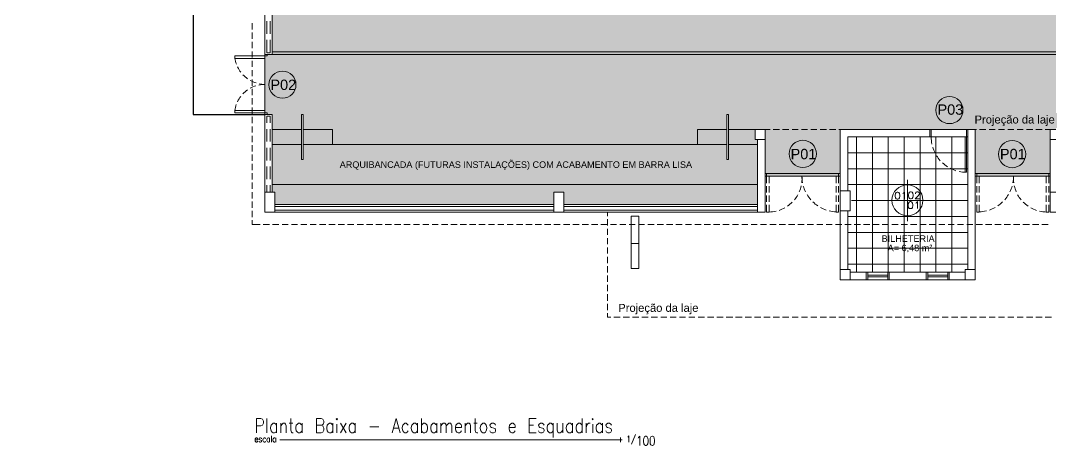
# Model space of a CAD drawing. Extents: x 3377 to 3790, y 1673 to 1846.
# Drawn here: x 3554.87 to 3573.97, y 1732.62 to 1740.5 of the extents above; entities that cross this region are included whole.
import ezdxf

# ---------------------------------------------------------------- set-up
doc = ezdxf.new("R2010")
doc.units = 0
doc.header["$LTSCALE"] = 2
for name, color, linetype in [('F-VT-GREIDE', 6, 'Continuous'), ('PDF6_A_Prancha', 7, 'Continuous'), ('PDF9_0', 7, 'Continuous'), ('PDF9_03-ESQUADRIA', 7, 'Continuous'), ('PDF9_13-CORTE', 7, 'Continuous'), ('PDF9_A-PARED-VISTA', 7, 'Continuous'), ('PDF9_A-PROJEÇÃO', 7, 'Continuous'), ('PDF9_A_Prancha', 7, 'Continuous'), ('PDF9_AR-PORTAS', 7, 'Continuous'), ('PDF9_COBOGO', 7, 'Continuous'), ('PDF9_I- QUADRA', 7, 'Continuous'), ('PDF9_I-DETALHES', 7, 'Continuous'), ('PDF9_Text', 7, 'Continuous'), ('PROIEZIONI_finissime', 251, 'Continuous')]:
    doc.layers.add(name, color=color, linetype=linetype)
for name, color, linetype, true_color in [('PDF6_04-DETALHE', 7, 'Continuous', 0xd933c0), ('PDF9_PB_02', 7, 'Continuous', 0xa7a7a7), ('PDF9_Piso', 7, 'Continuous', 0xc6e3ff)]:
    doc.layers.add(name, color=color, linetype=linetype, true_color=true_color)
doc.styles.add('PDF Arial', font='arial.ttf')
doc.styles.add('PDF Swis721 Lt BT', font='swissl.ttf')

# ---------------------------------------------------------------- blocks, each defined once
blk = doc.blocks.new('A$Cf38367bd')
at = {"layer": 'PROIEZIONI_finissime'}
blk.add_lwpolyline([(0, 3.25), (0, 2.05), (3.45, 2.05), (3.45, 0), (4.88, 0)], dxfattribs=at)

msp = doc.modelspace()

# ---------------------------------------------------------------- linework, layer by layer
at = {"layer": 'PDF6_04-DETALHE', "color": 1, "lineweight": 0}
for points in [[(3560.084, 1737.919), (3560.111, 1737.919), (3560.111, 1738.756), (3560.084, 1738.756)], [(3568.001, 1737.919), (3567.971, 1737.919), (3567.971, 1738.756), (3568.001, 1738.756)]]:
    msp.add_lwpolyline(points, close=True, dxfattribs=at)
for points in [[(3560.084, 1738.199), (3559.542, 1738.199), (3559.542, 1738.476), (3560.084, 1738.476)], [(3560.111, 1738.476), (3560.656, 1738.476), (3560.656, 1738.199), (3560.111, 1738.199)], [(3567.971, 1738.476), (3567.429, 1738.476), (3567.429, 1738.199), (3567.971, 1738.199)], [(3568.543, 1738.476), (3568.001, 1738.476)], [(3567.429, 1738.199), (3560.656, 1738.199)], [(3568.001, 1738.199), (3568.543, 1738.199), (3568.543, 1738.267)], [(3568.543, 1737.457), (3559.542, 1737.457)]]:
    msp.add_lwpolyline(points, dxfattribs=at)
at = {"layer": 'PDF6_A_Prancha', "color": 1, "lineweight": 0}
msp.add_lwpolyline([(3566.328, 1732.755), (3566.336, 1732.764), (3566.357, 1732.789), (3566.357, 1732.62)], dxfattribs=at)
for points in [[(3566.463, 1732.789), (3566.446, 1732.78), (3566.434, 1732.755), (3566.429, 1732.717), (3566.429, 1732.692), (3566.434, 1732.649), (3566.446, 1732.628), (3566.463, 1732.62), (3566.476, 1732.62), (3566.493, 1732.628), (3566.506, 1732.649), (3566.514, 1732.692), (3566.514, 1732.717), (3566.506, 1732.755), (3566.493, 1732.78), (3566.476, 1732.789)], [(3566.586, 1732.789), (3566.565, 1732.78), (3566.552, 1732.755), (3566.548, 1732.717), (3566.548, 1732.692), (3566.552, 1732.649), (3566.565, 1732.628), (3566.586, 1732.62), (3566.594, 1732.62), (3566.616, 1732.628), (3566.624, 1732.649), (3566.633, 1732.692), (3566.633, 1732.717), (3566.624, 1732.755), (3566.616, 1732.78), (3566.594, 1732.789)]]:
    msp.add_lwpolyline(points, close=True, dxfattribs=at)
at = {"layer": 'PDF9_0', "color": 7, "true_color": 0xffffd1, "transparency": 33554559}
for points in [[(3584.55, 1742.931), (3559.542, 1742.931), (3584.55, 1739.87)], [(3559.542, 1742.931), (3584.55, 1739.87), (3559.542, 1739.87)], [(3584.691, 1739.84), (3559.401, 1739.84), (3584.691, 1738.783)], [(3559.401, 1739.84), (3584.691, 1738.783), (3559.401, 1738.783)], [(3584.644, 1739.87), (3559.448, 1739.87), (3584.644, 1739.84)], [(3559.448, 1739.87), (3584.644, 1739.84), (3559.448, 1739.84)], [(3584.644, 1738.783), (3559.448, 1738.783), (3584.644, 1738.756)], [(3559.448, 1738.783), (3584.644, 1738.756), (3559.448, 1738.756)], [(3560.084, 1738.756), (3559.542, 1738.756), (3560.084, 1738.476)], [(3559.542, 1738.756), (3560.084, 1738.476), (3559.542, 1738.476)], [(3567.971, 1738.756), (3560.111, 1738.756), (3567.971, 1738.476)], [(3560.111, 1738.756), (3567.971, 1738.476), (3560.111, 1738.476)], [(3574.654, 1738.756), (3568.001, 1738.756), (3574.654, 1738.476)], [(3568.001, 1738.756), (3574.654, 1738.476), (3568.001, 1738.476)], [(3567.429, 1738.476), (3560.656, 1738.476), (3567.429, 1738.199)], [(3560.656, 1738.476), (3567.429, 1738.199), (3560.656, 1738.199)], [(3570.075, 1738.476), (3568.682, 1738.476), (3570.075, 1737.66)], [(3568.682, 1738.476), (3570.075, 1737.66), (3568.682, 1737.66)], [(3573.973, 1738.476), (3572.579, 1738.476), (3573.973, 1737.66)], [(3572.579, 1738.476), (3573.973, 1737.66), (3572.579, 1737.66)], [(3570.046, 1737.66), (3568.711, 1737.66), (3570.046, 1737.613)], [(3568.711, 1737.66), (3570.046, 1737.613), (3568.711, 1737.613)], [(3573.943, 1737.66), (3572.609, 1737.66), (3573.943, 1737.613)], [(3572.609, 1737.66), (3573.943, 1737.613), (3572.609, 1737.613)]]:
    msp.add_solid(points, dxfattribs=at)
at = {"layer": 'PDF9_03-ESQUADRIA', "lineweight": 0}
for points in [[(3571.763, 1738.338), (3571.763, 1738.476), (3571.74, 1738.476), (3571.74, 1738.338)], [(3572.417, 1738.338), (3572.417, 1738.476), (3572.441, 1738.476), (3572.441, 1738.338)], [(3572.417, 1738.338), (3572.391, 1738.338), (3572.391, 1737.684), (3572.417, 1737.684)], [(3568.682, 1737.66), (3568.711, 1737.66), (3568.711, 1737.613), (3568.682, 1737.613)], [(3570.046, 1737.66), (3570.075, 1737.66), (3570.075, 1737.613), (3570.046, 1737.613)], [(3572.609, 1737.66), (3572.579, 1737.66), (3572.579, 1737.613), (3572.609, 1737.613)], [(3573.973, 1737.66), (3573.943, 1737.66), (3573.943, 1737.613), (3573.973, 1737.613)]]:
    msp.add_lwpolyline(points, close=True, dxfattribs=at)
for points in [[(3571.74, 1738.476), (3571.74, 1738.338)], [(3572.441, 1738.338), (3572.441, 1738.476)], [(3570.046, 1737.613), (3570.046, 1737.66), (3568.682, 1737.66)], [(3568.711, 1737.613), (3568.711, 1737.66)], [(3568.711, 1737.483), (3568.711, 1737.613), (3568.755, 1737.613), (3568.755, 1737.483)], [(3570.022, 1737.613), (3568.755, 1737.613)], [(3570.046, 1737.483), (3570.046, 1737.613), (3570.001, 1737.613), (3570.001, 1737.483)], [(3572.609, 1737.613), (3572.609, 1737.66), (3573.973, 1737.66)], [(3572.609, 1737.483), (3572.609, 1737.613), (3572.653, 1737.613), (3572.653, 1737.483)], [(3572.629, 1737.613), (3573.896, 1737.613)], [(3573.943, 1737.483), (3573.943, 1737.613), (3573.896, 1737.613), (3573.896, 1737.483)], [(3573.943, 1737.613), (3573.943, 1737.66)], [(3568.711, 1737.309), (3568.711, 1737.424)], [(3568.755, 1737.424), (3568.755, 1737.309)], [(3570.001, 1737.424), (3570.001, 1737.309)], [(3570.046, 1737.309), (3570.046, 1737.424)], [(3572.609, 1737.309), (3572.609, 1737.424)], [(3572.653, 1737.424), (3572.653, 1737.309)], [(3573.896, 1737.424), (3573.896, 1737.309)], [(3573.943, 1737.309), (3573.943, 1737.424)], [(3568.711, 1737.136), (3568.711, 1737.251)], [(3568.755, 1737.251), (3568.755, 1737.136)], [(3570.001, 1737.251), (3570.001, 1737.136)], [(3570.046, 1737.136), (3570.046, 1737.251)], [(3572.609, 1737.136), (3572.609, 1737.251)], [(3572.653, 1737.251), (3572.653, 1737.136)], [(3573.896, 1737.251), (3573.896, 1737.136)], [(3573.943, 1737.136), (3573.943, 1737.251)], [(3568.755, 1737.077), (3568.755, 1736.944), (3568.711, 1736.944), (3568.711, 1737.077)], [(3570.001, 1737.077), (3570.001, 1736.944), (3570.046, 1736.944), (3570.046, 1737.077)], [(3572.653, 1737.077), (3572.653, 1736.944), (3572.609, 1736.944), (3572.609, 1737.077)], [(3573.896, 1737.077), (3573.896, 1736.944), (3573.943, 1736.944), (3573.943, 1737.077)], [(3570.555, 1735.833), (3570.585, 1735.833), (3570.585, 1735.692), (3570.555, 1735.692)], [(3570.983, 1735.833), (3570.956, 1735.833), (3570.956, 1735.692), (3570.983, 1735.692)], [(3571.669, 1735.833), (3571.698, 1735.833), (3571.698, 1735.692), (3571.669, 1735.692)], [(3572.096, 1735.833), (3572.07, 1735.833), (3572.07, 1735.692), (3572.096, 1735.692)], [(3570.585, 1735.777), (3570.956, 1735.777)], [(3570.956, 1735.748), (3570.585, 1735.748)], [(3571.698, 1735.777), (3572.07, 1735.777)], [(3572.07, 1735.748), (3571.698, 1735.748)]]:
    msp.add_lwpolyline(points, dxfattribs=at)
for centre, radius, start, end in [((3572.419, 1738.339), 0.656, 180, 191.673), ((3572.419, 1738.339), 0.656, 196.7542, 206.9165), ((3572.419, 1738.339), 0.656, 211.9977, 222.1545), ((3572.419, 1738.339), 0.656, 227.2357, 237.3981), ((3572.419, 1738.339), 0.656, 242.4793, 252.6416), ((3572.419, 1738.339), 0.656, 257.7173, 269.3957), ((3568.748, 1737.567), 0.62, 352.6007, 4.5154), ((3570.032, 1737.614), 0.667, 179.8297, 191.1621), ((3572.625, 1737.614), 0.667, 348.8379, 0.1703), ((3573.91, 1737.567), 0.62, 175.4846, 187.3993), ((3568.748, 1737.567), 0.62, 336.4948, 347.2339), ((3570.032, 1737.614), 0.667, 196.1444, 206.12), ((3572.625, 1737.614), 0.667, 333.88, 343.8556), ((3573.91, 1737.567), 0.62, 192.7661, 203.5052), ((3568.748, 1737.567), 0.62, 304.2828, 315.022), ((3568.748, 1737.567), 0.62, 320.3888, 331.1279), ((3570.032, 1737.614), 0.667, 211.1078, 221.0779), ((3570.032, 1737.614), 0.667, 226.0657, 236.0413), ((3572.625, 1737.614), 0.667, 303.9587, 313.9343), ((3572.625, 1737.614), 0.667, 318.9221, 328.8922), ((3573.91, 1737.567), 0.62, 208.8721, 219.6112), ((3573.91, 1737.567), 0.62, 224.978, 235.7172), ((3568.748, 1737.567), 0.62, 270.8954, 282.8101), ((3568.748, 1737.567), 0.62, 288.1769, 298.916), ((3570.032, 1737.614), 0.667, 241.0235, 250.9992), ((3570.032, 1737.614), 0.667, 255.987, 267.3193), ((3572.625, 1737.614), 0.667, 272.6807, 284.013), ((3572.625, 1737.614), 0.667, 289.0008, 298.9765), ((3573.91, 1737.567), 0.62, 241.084, 251.8231), ((3573.91, 1737.567), 0.62, 257.1899, 269.1046)]:
    msp.add_arc(centre, radius, start, end, dxfattribs=at)
at = {"layer": 'PDF9_13-CORTE', "lineweight": 0}
for points in [[(3559.542, 1749.336), (3559.542, 1752.397), (3559.401, 1752.397), (3559.401, 1745.438), (3559.401, 1739.87), (3559.542, 1739.87), (3559.542, 1742.931)], [(3568.543, 1736.944), (3559.542, 1736.944), (3559.401, 1736.944), (3559.401, 1738.756), (3559.542, 1738.756), (3559.542, 1737.315)], [(3568.543, 1738.476), (3568.682, 1738.476), (3568.682, 1736.944), (3568.543, 1736.944), (3568.543, 1738.291)], [(3570.261, 1735.833), (3570.555, 1735.833), (3570.555, 1735.692), (3570.075, 1735.692), (3570.075, 1738.476), (3571.74, 1738.476), (3571.74, 1738.338), (3570.214, 1738.338), (3570.214, 1737.339)], [(3572.394, 1735.833), (3572.096, 1735.833), (3572.096, 1735.692), (3572.579, 1735.692), (3572.579, 1738.476), (3572.441, 1738.476), (3572.441, 1735.878)], [(3573.973, 1738.476), (3573.973, 1736.944)], [(3564.763, 1737.086), (3559.587, 1737.086)], [(3564.763, 1737.047), (3559.587, 1737.047)], [(3564.763, 1736.982), (3559.587, 1736.982)], [(3568.543, 1737.086), (3564.949, 1737.086)], [(3568.543, 1737.047), (3564.949, 1737.047)], [(3568.543, 1736.982), (3564.949, 1736.982)], [(3570.214, 1735.878), (3570.214, 1736.968)]]:
    msp.add_lwpolyline(points, dxfattribs=at)
for points in [[(3568.496, 1738.476), (3568.682, 1738.476), (3568.682, 1738.291), (3568.496, 1738.291)], [(3573.973, 1738.476), (3574.159, 1738.476), (3574.159, 1738.291), (3573.973, 1738.291)], [(3559.401, 1737.315), (3559.587, 1737.315), (3559.587, 1736.944), (3559.401, 1736.944)], [(3564.763, 1737.315), (3564.949, 1737.315), (3564.949, 1736.944), (3564.763, 1736.944)], [(3570.075, 1737.339), (3570.261, 1737.339), (3570.261, 1736.968), (3570.075, 1736.968)], [(3573.973, 1737.315), (3574.159, 1737.315), (3574.159, 1736.944), (3573.973, 1736.944)], [(3566.198, 1736.361), (3566.339, 1736.361), (3566.339, 1735.898), (3566.198, 1735.898)], [(3570.075, 1735.878), (3570.261, 1735.878), (3570.261, 1735.692), (3570.075, 1735.692)], [(3570.983, 1735.692), (3570.983, 1735.833), (3571.669, 1735.833), (3571.669, 1735.692)], [(3572.579, 1735.878), (3572.394, 1735.878), (3572.394, 1735.692), (3572.579, 1735.692)]]:
    msp.add_lwpolyline(points, close=True, dxfattribs=at)
at = {"layer": 'PDF9_A-PARED-VISTA', "lineweight": 0}
for points in [[(3570.585, 1735.833), (3570.956, 1735.833)], [(3571.698, 1735.833), (3572.07, 1735.833)], [(3570.585, 1735.692), (3570.956, 1735.692)], [(3571.698, 1735.692), (3572.07, 1735.692)]]:
    msp.add_lwpolyline(points, dxfattribs=at)
at = {"layer": 'PDF9_A-PROJEÇÃO', "lineweight": 0}
for points in [[(3559.171, 1740.332), (3559.171, 1740.45)], [(3559.171, 1740.158), (3559.171, 1740.273)], [(3559.171, 1739.985), (3559.171, 1740.1)], [(3559.171, 1739.811), (3559.171, 1739.926)], [(3559.171, 1739.637), (3559.171, 1739.752)], [(3559.171, 1739.463), (3559.171, 1739.578)], [(3559.171, 1739.289), (3559.171, 1739.404)], [(3559.171, 1739.116), (3559.171, 1739.23)], [(3559.171, 1738.942), (3559.171, 1739.057)], [(3559.171, 1738.768), (3559.171, 1738.883)], [(3559.171, 1738.594), (3559.171, 1738.709)], [(3559.171, 1738.42), (3559.171, 1738.535)], [(3568.602, 1738.476), (3568.543, 1738.476)], [(3568.776, 1738.476), (3568.658, 1738.476)], [(3568.95, 1738.476), (3568.832, 1738.476)], [(3569.123, 1738.476), (3569.006, 1738.476)], [(3569.297, 1738.476), (3569.182, 1738.476)], [(3569.471, 1738.476), (3569.356, 1738.476)], [(3569.645, 1738.476), (3569.53, 1738.476)], [(3569.819, 1738.476), (3569.704, 1738.476)], [(3569.993, 1738.476), (3569.878, 1738.476)], [(3570.166, 1738.476), (3570.052, 1738.476)], [(3570.34, 1738.476), (3570.225, 1738.476)], [(3570.514, 1738.476), (3570.399, 1738.476)], [(3570.688, 1738.476), (3570.573, 1738.476)], [(3570.862, 1738.476), (3570.747, 1738.476)], [(3571.039, 1738.476), (3570.921, 1738.476)], [(3571.212, 1738.476), (3571.094, 1738.476)], [(3571.386, 1738.476), (3571.268, 1738.476)], [(3571.56, 1738.476), (3571.442, 1738.476)], [(3571.734, 1738.476), (3571.616, 1738.476)], [(3571.908, 1738.476), (3571.79, 1738.476)], [(3572.081, 1738.476), (3571.964, 1738.476)], [(3572.255, 1738.476), (3572.14, 1738.476)], [(3572.429, 1738.476), (3572.314, 1738.476)], [(3572.603, 1738.476), (3572.488, 1738.476)], [(3572.777, 1738.476), (3572.662, 1738.476)], [(3572.951, 1738.476), (3572.836, 1738.476)], [(3573.124, 1738.476), (3573.01, 1738.476)], [(3573.298, 1738.476), (3573.183, 1738.476)], [(3573.472, 1738.476), (3573.357, 1738.476)], [(3573.646, 1738.476), (3573.531, 1738.476)], [(3573.82, 1738.476), (3573.705, 1738.476)], [(3573.997, 1738.476), (3573.879, 1738.476)], [(3559.171, 1738.243), (3559.171, 1738.361)], [(3559.171, 1738.07), (3559.171, 1738.187)], [(3568.543, 1738.267), (3568.543, 1738.158)], [(3568.543, 1738.099), (3568.543, 1737.984)], [(3559.171, 1737.896), (3559.171, 1738.014)], [(3568.543, 1737.925), (3568.543, 1737.81)], [(3559.171, 1737.722), (3559.171, 1737.84)], [(3568.543, 1737.751), (3568.543, 1737.637)], [(3559.171, 1737.548), (3559.171, 1737.666)], [(3568.543, 1737.578), (3568.543, 1737.463)], [(3559.171, 1737.374), (3559.171, 1737.492)], [(3559.171, 1737.2), (3559.171, 1737.315)], [(3568.543, 1737.404), (3568.543, 1737.289)], [(3559.171, 1737.027), (3559.171, 1737.142)], [(3568.543, 1737.23), (3568.543, 1737.115)], [(3559.171, 1736.853), (3559.171, 1736.968)], [(3565.903, 1736.944), (3565.759, 1736.944), (3565.759, 1736.87)], [(3566.077, 1736.944), (3565.962, 1736.944)], [(3566.251, 1736.944), (3566.136, 1736.944)], [(3566.425, 1736.944), (3566.31, 1736.944)], [(3566.601, 1736.944), (3566.484, 1736.944)], [(3566.775, 1736.944), (3566.657, 1736.944)], [(3566.949, 1736.944), (3566.831, 1736.944)], [(3567.123, 1736.944), (3567.005, 1736.944)], [(3567.297, 1736.944), (3567.179, 1736.944)], [(3567.471, 1736.944), (3567.353, 1736.944)], [(3567.644, 1736.944), (3567.527, 1736.944)], [(3567.818, 1736.944), (3567.703, 1736.944)], [(3567.992, 1736.944), (3567.877, 1736.944)], [(3568.166, 1736.944), (3568.051, 1736.944)], [(3568.34, 1736.944), (3568.225, 1736.944)], [(3568.543, 1737.056), (3568.543, 1736.944), (3568.399, 1736.944)], [(3559.315, 1736.714), (3559.171, 1736.714), (3559.171, 1736.794)], [(3565.759, 1736.812), (3565.759, 1736.697)], [(3559.489, 1736.714), (3559.374, 1736.714)], [(3559.663, 1736.714), (3559.548, 1736.714)], [(3559.837, 1736.714), (3559.722, 1736.714)], [(3560.011, 1736.714), (3559.896, 1736.714)], [(3560.185, 1736.714), (3560.07, 1736.714)], [(3560.358, 1736.714), (3560.244, 1736.714)], [(3560.532, 1736.714), (3560.417, 1736.714)], [(3560.706, 1736.714), (3560.591, 1736.714)], [(3560.88, 1736.714), (3560.765, 1736.714)], [(3561.054, 1736.714), (3560.939, 1736.714)], [(3561.231, 1736.714), (3561.113, 1736.714)], [(3561.404, 1736.714), (3561.287, 1736.714)], [(3561.578, 1736.714), (3561.46, 1736.714)], [(3561.752, 1736.714), (3561.634, 1736.714)], [(3561.926, 1736.714), (3561.808, 1736.714)], [(3562.1, 1736.714), (3561.982, 1736.714)], [(3562.273, 1736.714), (3562.159, 1736.714)], [(3562.447, 1736.714), (3562.332, 1736.714)], [(3562.621, 1736.714), (3562.506, 1736.714)], [(3562.795, 1736.714), (3562.68, 1736.714)], [(3562.969, 1736.714), (3562.854, 1736.714)], [(3563.143, 1736.714), (3563.028, 1736.714)], [(3563.316, 1736.714), (3563.202, 1736.714)], [(3563.49, 1736.714), (3563.375, 1736.714)], [(3563.664, 1736.714), (3563.549, 1736.714)], [(3563.838, 1736.714), (3563.723, 1736.714)], [(3564.012, 1736.714), (3563.897, 1736.714)], [(3564.189, 1736.714), (3564.071, 1736.714)], [(3564.362, 1736.714), (3564.245, 1736.714)], [(3564.536, 1736.714), (3564.418, 1736.714)], [(3564.71, 1736.714), (3564.592, 1736.714)], [(3564.884, 1736.714), (3564.766, 1736.714)], [(3565.058, 1736.714), (3564.94, 1736.714)], [(3565.232, 1736.714), (3565.117, 1736.714)], [(3565.405, 1736.714), (3565.29, 1736.714)], [(3565.579, 1736.714), (3565.464, 1736.714)], [(3565.753, 1736.714), (3565.638, 1736.714)], [(3565.759, 1736.638), (3565.759, 1736.523)], [(3565.927, 1736.714), (3565.812, 1736.714)], [(3566.101, 1736.714), (3565.986, 1736.714)], [(3566.274, 1736.714), (3566.16, 1736.714)], [(3566.448, 1736.714), (3566.333, 1736.714)], [(3566.622, 1736.714), (3566.507, 1736.714)], [(3566.796, 1736.714), (3566.681, 1736.714)], [(3566.97, 1736.714), (3566.855, 1736.714)], [(3567.147, 1736.714), (3567.029, 1736.714)], [(3567.32, 1736.714), (3567.203, 1736.714)], [(3567.494, 1736.714), (3567.376, 1736.714)], [(3567.668, 1736.714), (3567.55, 1736.714)], [(3567.842, 1736.714), (3567.724, 1736.714)], [(3568.016, 1736.714), (3567.898, 1736.714)], [(3568.19, 1736.714), (3568.075, 1736.714)], [(3568.363, 1736.714), (3568.248, 1736.714)], [(3568.537, 1736.714), (3568.422, 1736.714)], [(3568.711, 1736.714), (3568.596, 1736.714)], [(3568.885, 1736.714), (3568.77, 1736.714)], [(3569.059, 1736.714), (3568.944, 1736.714)], [(3569.232, 1736.714), (3569.118, 1736.714)], [(3569.406, 1736.714), (3569.291, 1736.714)], [(3569.58, 1736.714), (3569.465, 1736.714)], [(3569.754, 1736.714), (3569.639, 1736.714)], [(3569.928, 1736.714), (3569.813, 1736.714)], [(3570.105, 1736.714), (3569.987, 1736.714)], [(3570.278, 1736.714), (3570.161, 1736.714)], [(3570.452, 1736.714), (3570.334, 1736.714)], [(3570.626, 1736.714), (3570.508, 1736.714)], [(3570.8, 1736.714), (3570.682, 1736.714)], [(3570.974, 1736.714), (3570.856, 1736.714)], [(3571.148, 1736.714), (3571.033, 1736.714)], [(3571.321, 1736.714), (3571.206, 1736.714)], [(3571.495, 1736.714), (3571.38, 1736.714)], [(3571.669, 1736.714), (3571.554, 1736.714)], [(3571.843, 1736.714), (3571.728, 1736.714)], [(3572.017, 1736.714), (3571.902, 1736.714)], [(3572.19, 1736.714), (3572.076, 1736.714)], [(3572.364, 1736.714), (3572.249, 1736.714)], [(3572.538, 1736.714), (3572.423, 1736.714)], [(3572.712, 1736.714), (3572.597, 1736.714)], [(3572.886, 1736.714), (3572.771, 1736.714)], [(3573.063, 1736.714), (3572.945, 1736.714)], [(3573.236, 1736.714), (3573.119, 1736.714)], [(3573.41, 1736.714), (3573.292, 1736.714)], [(3573.584, 1736.714), (3573.466, 1736.714)], [(3573.758, 1736.714), (3573.64, 1736.714)], [(3573.932, 1736.714), (3573.814, 1736.714)], [(3565.759, 1736.464), (3565.759, 1736.349)], [(3565.759, 1736.29), (3565.759, 1736.175)], [(3565.759, 1736.116), (3565.759, 1736.001)], [(3565.759, 1735.942), (3565.759, 1735.828)], [(3565.759, 1735.769), (3565.759, 1735.651)], [(3565.759, 1735.595), (3565.759, 1735.477)], [(3565.759, 1735.421), (3565.759, 1735.303)], [(3565.759, 1735.247), (3565.759, 1735.129)], [(3565.759, 1735.073), (3565.759, 1734.997), (3565.818, 1734.997)], [(3565.874, 1734.997), (3565.992, 1734.997)], [(3566.048, 1734.997), (3566.165, 1734.997)], [(3566.224, 1734.997), (3566.339, 1734.997)], [(3566.398, 1734.997), (3566.513, 1734.997)], [(3566.572, 1734.997), (3566.687, 1734.997)], [(3566.746, 1734.997), (3566.861, 1734.997)], [(3566.92, 1734.997), (3567.035, 1734.997)], [(3567.094, 1734.997), (3567.208, 1734.997)], [(3567.267, 1734.997), (3567.382, 1734.997)], [(3567.441, 1734.997), (3567.556, 1734.997)], [(3567.615, 1734.997), (3567.73, 1734.997)], [(3567.789, 1734.997), (3567.904, 1734.997)], [(3567.963, 1734.997), (3568.081, 1734.997)], [(3568.136, 1734.997), (3568.254, 1734.997)], [(3568.31, 1734.997), (3568.428, 1734.997)], [(3568.484, 1734.997), (3568.602, 1734.997)], [(3568.658, 1734.997), (3568.776, 1734.997)], [(3568.832, 1734.997), (3568.95, 1734.997)], [(3569.006, 1734.997), (3569.123, 1734.997)], [(3569.182, 1734.997), (3569.297, 1734.997)], [(3569.356, 1734.997), (3569.471, 1734.997)], [(3569.53, 1734.997), (3569.645, 1734.997)], [(3569.704, 1734.997), (3569.819, 1734.997)], [(3569.878, 1734.997), (3569.993, 1734.997)], [(3570.052, 1734.997), (3570.166, 1734.997)], [(3570.225, 1734.997), (3570.34, 1734.997)], [(3570.399, 1734.997), (3570.514, 1734.997)], [(3570.573, 1734.997), (3570.688, 1734.997)], [(3570.747, 1734.997), (3570.862, 1734.997)], [(3570.921, 1734.997), (3571.039, 1734.997)], [(3571.094, 1734.997), (3571.212, 1734.997)], [(3571.268, 1734.997), (3571.386, 1734.997)], [(3571.442, 1734.997), (3571.56, 1734.997)], [(3571.616, 1734.997), (3571.734, 1734.997)], [(3571.79, 1734.997), (3571.908, 1734.997)], [(3571.964, 1734.997), (3572.081, 1734.997)], [(3572.14, 1734.997), (3572.255, 1734.997)], [(3572.314, 1734.997), (3572.429, 1734.997)], [(3572.488, 1734.997), (3572.603, 1734.997)], [(3572.662, 1734.997), (3572.777, 1734.997)], [(3572.836, 1734.997), (3572.951, 1734.997)], [(3573.01, 1734.997), (3573.124, 1734.997)], [(3573.183, 1734.997), (3573.298, 1734.997)], [(3573.357, 1734.997), (3573.472, 1734.997)], [(3573.531, 1734.997), (3573.646, 1734.997)], [(3573.705, 1734.997), (3573.82, 1734.997)], [(3573.879, 1734.997), (3573.997, 1734.997)]]:
    msp.add_lwpolyline(points, dxfattribs=at)
at = {"layer": 'PDF9_A_Prancha', "color": 1, "lineweight": 0}
for points in [[(3559.247, 1732.854), (3559.247, 1733.116), (3559.33, 1733.116), (3559.359, 1733.104), (3559.368, 1733.093), (3559.377, 1733.066), (3559.377, 1733.031), (3559.368, 1733.004), (3559.359, 1732.992), (3559.33, 1732.981), (3559.247, 1732.981)], [(3559.442, 1733.116), (3559.442, 1732.854)], [(3559.884, 1733.116), (3559.884, 1732.904), (3559.895, 1732.866), (3559.913, 1732.854), (3559.931, 1732.854)], [(3560.449, 1732.992), (3560.476, 1732.981), (3560.485, 1732.966), (3560.497, 1732.942), (3560.497, 1732.904), (3560.485, 1732.88), (3560.476, 1732.866), (3560.449, 1732.854), (3560.364, 1732.854), (3560.364, 1733.116), (3560.449, 1733.116), (3560.476, 1733.104), (3560.485, 1733.093), (3560.497, 1733.066), (3560.497, 1733.042), (3560.485, 1733.016), (3560.476, 1733.004), (3560.449, 1732.992), (3560.364, 1732.992)], [(3561.763, 1732.854), (3561.84, 1733.116), (3561.914, 1732.854)], [(3562.308, 1733.116), (3562.308, 1732.854)], [(3563.304, 1733.116), (3563.304, 1732.904), (3563.313, 1732.866), (3563.334, 1732.854), (3563.351, 1732.854)], [(3564.433, 1732.854), (3564.309, 1732.854), (3564.309, 1733.116), (3564.433, 1733.116)], [(3565.287, 1733.116), (3565.287, 1732.854)], [(3559.621, 1732.992), (3559.604, 1733.016), (3559.583, 1733.031), (3559.557, 1733.031), (3559.536, 1733.016), (3559.518, 1732.992), (3559.51, 1732.954), (3559.51, 1732.931), (3559.518, 1732.892), (3559.536, 1732.866), (3559.557, 1732.854), (3559.583, 1732.854), (3559.604, 1732.866), (3559.621, 1732.892)], [(3559.621, 1733.031), (3559.621, 1732.854)], [(3559.698, 1733.031), (3559.698, 1732.854)], [(3559.698, 1732.981), (3559.725, 1733.016), (3559.745, 1733.031), (3559.772, 1733.031), (3559.789, 1733.016), (3559.801, 1732.981), (3559.801, 1732.854)], [(3559.857, 1733.031), (3559.922, 1733.031)], [(3560.093, 1732.992), (3560.072, 1733.016), (3560.055, 1733.031), (3560.025, 1733.031), (3560.007, 1733.016), (3559.987, 1732.992), (3559.978, 1732.954), (3559.978, 1732.931), (3559.987, 1732.892), (3560.007, 1732.866), (3560.025, 1732.854), (3560.055, 1732.854), (3560.072, 1732.866), (3560.093, 1732.892)], [(3560.093, 1733.031), (3560.093, 1732.854)], [(3560.664, 1732.992), (3560.647, 1733.016), (3560.626, 1733.031), (3560.6, 1733.031), (3560.579, 1733.016), (3560.561, 1732.992), (3560.552, 1732.954), (3560.552, 1732.931), (3560.561, 1732.892), (3560.579, 1732.866), (3560.6, 1732.854), (3560.626, 1732.854), (3560.647, 1732.866), (3560.664, 1732.892)], [(3560.664, 1733.031), (3560.664, 1732.854)], [(3560.741, 1733.016), (3560.741, 1732.854)], [(3560.806, 1733.031), (3560.909, 1732.854)], [(3560.909, 1733.031), (3560.806, 1732.854)], [(3561.077, 1732.992), (3561.059, 1733.016), (3561.042, 1733.031), (3561.012, 1733.031), (3560.994, 1733.016), (3560.974, 1732.992), (3560.965, 1732.954), (3560.965, 1732.931), (3560.974, 1732.892), (3560.994, 1732.866), (3561.012, 1732.854), (3561.042, 1732.854), (3561.059, 1732.866), (3561.077, 1732.892)], [(3561.077, 1733.031), (3561.077, 1732.854)], [(3561.351, 1732.966), (3561.519, 1732.966)], [(3561.793, 1732.942), (3561.887, 1732.942)], [(3562.064, 1732.992), (3562.046, 1733.016), (3562.026, 1733.031), (3561.999, 1733.031), (3561.981, 1733.016), (3561.961, 1732.992), (3561.952, 1732.954), (3561.952, 1732.931), (3561.961, 1732.892), (3561.981, 1732.866), (3561.999, 1732.854), (3562.026, 1732.854), (3562.046, 1732.866), (3562.064, 1732.892)], [(3562.235, 1732.992), (3562.214, 1733.016), (3562.196, 1733.031), (3562.167, 1733.031), (3562.149, 1733.016), (3562.132, 1732.992), (3562.12, 1732.954), (3562.12, 1732.931), (3562.132, 1732.892), (3562.149, 1732.866), (3562.167, 1732.854), (3562.196, 1732.854), (3562.214, 1732.866), (3562.235, 1732.892)], [(3562.235, 1733.031), (3562.235, 1732.854)], [(3562.308, 1732.992), (3562.326, 1733.016), (3562.347, 1733.031), (3562.373, 1733.031), (3562.394, 1733.016), (3562.412, 1732.992), (3562.42, 1732.954), (3562.42, 1732.931), (3562.412, 1732.892), (3562.394, 1732.866), (3562.373, 1732.854), (3562.347, 1732.854), (3562.326, 1732.866), (3562.308, 1732.892)], [(3562.591, 1732.992), (3562.571, 1733.016), (3562.553, 1733.031), (3562.524, 1733.031), (3562.506, 1733.016), (3562.488, 1732.992), (3562.479, 1732.954), (3562.479, 1732.931), (3562.488, 1732.892), (3562.506, 1732.866), (3562.524, 1732.854), (3562.553, 1732.854), (3562.571, 1732.866), (3562.591, 1732.892)], [(3562.591, 1733.031), (3562.591, 1732.854)], [(3562.665, 1733.031), (3562.665, 1732.854)], [(3562.665, 1732.981), (3562.694, 1733.016), (3562.712, 1733.031), (3562.742, 1733.031), (3562.759, 1733.016), (3562.768, 1732.981), (3562.768, 1732.854)], [(3562.768, 1732.981), (3562.798, 1733.016), (3562.815, 1733.031), (3562.845, 1733.031), (3562.862, 1733.016), (3562.871, 1732.981), (3562.871, 1732.854)], [(3562.939, 1732.954), (3563.051, 1732.954), (3563.051, 1732.981), (3563.042, 1733.004), (3563.033, 1733.016), (3563.013, 1733.031), (3562.986, 1733.031), (3562.965, 1733.016), (3562.948, 1732.992), (3562.939, 1732.954), (3562.939, 1732.931), (3562.948, 1732.892), (3562.965, 1732.866), (3562.986, 1732.854), (3563.013, 1732.854), (3563.033, 1732.866), (3563.051, 1732.892)], [(3563.116, 1733.031), (3563.116, 1732.854)], [(3563.116, 1732.981), (3563.145, 1733.016), (3563.163, 1733.031), (3563.192, 1733.031), (3563.21, 1733.016), (3563.219, 1732.981), (3563.219, 1732.854)], [(3563.278, 1733.031), (3563.343, 1733.031)], [(3563.681, 1732.992), (3563.673, 1733.016), (3563.643, 1733.031), (3563.614, 1733.031), (3563.587, 1733.016), (3563.578, 1732.992), (3563.587, 1732.966), (3563.605, 1732.954), (3563.652, 1732.942), (3563.673, 1732.931), (3563.681, 1732.904), (3563.681, 1732.892), (3563.673, 1732.866), (3563.643, 1732.854), (3563.614, 1732.854), (3563.587, 1732.866), (3563.578, 1732.892)], [(3563.935, 1732.954), (3564.047, 1732.954), (3564.047, 1732.981), (3564.038, 1733.004), (3564.029, 1733.016), (3564.008, 1733.031), (3563.982, 1733.031), (3563.961, 1733.016), (3563.944, 1732.992), (3563.935, 1732.954), (3563.935, 1732.931), (3563.944, 1732.892), (3563.961, 1732.866), (3563.982, 1732.854), (3564.008, 1732.854), (3564.029, 1732.866), (3564.047, 1732.892)], [(3564.309, 1732.992), (3564.386, 1732.992)], [(3564.583, 1732.992), (3564.574, 1733.016), (3564.545, 1733.031), (3564.518, 1733.031), (3564.489, 1733.016), (3564.48, 1732.992), (3564.489, 1732.966), (3564.506, 1732.954), (3564.553, 1732.942), (3564.574, 1732.931), (3564.583, 1732.904), (3564.583, 1732.892), (3564.574, 1732.866), (3564.545, 1732.854), (3564.518, 1732.854), (3564.489, 1732.866), (3564.48, 1732.892)], [(3564.751, 1732.992), (3564.733, 1733.016), (3564.713, 1733.031), (3564.686, 1733.031), (3564.668, 1733.016), (3564.648, 1732.992), (3564.639, 1732.954), (3564.639, 1732.931), (3564.648, 1732.892), (3564.668, 1732.866), (3564.686, 1732.854), (3564.713, 1732.854), (3564.733, 1732.866), (3564.751, 1732.892)], [(3564.751, 1733.031), (3564.751, 1732.766)], [(3564.827, 1733.031), (3564.827, 1732.904), (3564.836, 1732.866), (3564.854, 1732.854), (3564.883, 1732.854), (3564.901, 1732.866), (3564.931, 1732.904)], [(3564.931, 1733.031), (3564.931, 1732.854)], [(3565.107, 1732.992), (3565.09, 1733.016), (3565.072, 1733.031), (3565.043, 1733.031), (3565.025, 1733.016), (3565.004, 1732.992), (3564.995, 1732.954), (3564.995, 1732.931), (3565.004, 1732.892), (3565.025, 1732.866), (3565.043, 1732.854), (3565.072, 1732.854), (3565.09, 1732.866), (3565.107, 1732.892)], [(3565.107, 1733.031), (3565.107, 1732.854)], [(3565.287, 1732.992), (3565.269, 1733.016), (3565.249, 1733.031), (3565.222, 1733.031), (3565.202, 1733.016), (3565.184, 1732.992), (3565.175, 1732.954), (3565.175, 1732.931), (3565.184, 1732.892), (3565.202, 1732.866), (3565.222, 1732.854), (3565.249, 1732.854), (3565.269, 1732.866), (3565.287, 1732.892)], [(3565.364, 1733.031), (3565.364, 1732.854)], [(3565.364, 1732.954), (3565.373, 1732.992), (3565.39, 1733.016), (3565.408, 1733.031), (3565.437, 1733.031)], [(3565.484, 1733.016), (3565.484, 1732.854)], [(3565.664, 1732.992), (3565.644, 1733.016), (3565.626, 1733.031), (3565.596, 1733.031), (3565.579, 1733.016), (3565.558, 1732.992), (3565.549, 1732.954), (3565.549, 1732.931), (3565.558, 1732.892), (3565.579, 1732.866), (3565.596, 1732.854), (3565.626, 1732.854), (3565.644, 1732.866), (3565.664, 1732.892)], [(3565.664, 1733.031), (3565.664, 1732.854)], [(3565.832, 1732.992), (3565.823, 1733.016), (3565.794, 1733.031), (3565.767, 1733.031), (3565.738, 1733.016), (3565.729, 1732.992), (3565.738, 1732.966), (3565.756, 1732.954), (3565.803, 1732.942), (3565.823, 1732.931), (3565.832, 1732.904), (3565.832, 1732.892), (3565.823, 1732.866), (3565.794, 1732.854), (3565.767, 1732.854), (3565.738, 1732.866), (3565.729, 1732.892)], [(3559.221, 1732.724), (3559.271, 1732.724), (3559.271, 1732.736), (3559.268, 1732.745), (3559.262, 1732.751), (3559.253, 1732.757), (3559.241, 1732.757), (3559.233, 1732.751), (3559.224, 1732.739), (3559.221, 1732.724), (3559.221, 1732.712), (3559.224, 1732.695), (3559.233, 1732.686), (3559.241, 1732.68), (3559.253, 1732.68), (3559.262, 1732.686), (3559.271, 1732.695)], [(3559.342, 1732.739), (3559.339, 1732.751), (3559.324, 1732.757), (3559.312, 1732.757), (3559.3, 1732.751), (3559.297, 1732.739), (3559.3, 1732.73), (3559.309, 1732.724), (3559.33, 1732.718), (3559.339, 1732.712), (3559.342, 1732.701), (3559.342, 1732.695), (3559.339, 1732.686), (3559.324, 1732.68), (3559.312, 1732.68), (3559.3, 1732.686), (3559.297, 1732.695)], [(3559.418, 1732.739), (3559.409, 1732.751), (3559.401, 1732.757), (3559.389, 1732.757), (3559.38, 1732.751), (3559.371, 1732.739), (3559.368, 1732.724), (3559.368, 1732.712), (3559.371, 1732.695), (3559.38, 1732.686), (3559.389, 1732.68), (3559.401, 1732.68), (3559.409, 1732.686), (3559.418, 1732.695)], [(3559.492, 1732.739), (3559.483, 1732.751), (3559.474, 1732.757), (3559.462, 1732.757), (3559.454, 1732.751), (3559.448, 1732.739), (3559.442, 1732.724), (3559.442, 1732.712), (3559.448, 1732.695), (3559.454, 1732.686), (3559.462, 1732.68), (3559.474, 1732.68), (3559.483, 1732.686), (3559.492, 1732.695)], [(3559.492, 1732.757), (3559.492, 1732.68)], [(3559.524, 1732.795), (3559.524, 1732.68)], [(3559.604, 1732.739), (3559.598, 1732.751), (3559.589, 1732.757), (3559.574, 1732.757), (3559.568, 1732.751), (3559.56, 1732.739), (3559.554, 1732.724), (3559.554, 1732.712), (3559.56, 1732.695), (3559.568, 1732.686), (3559.574, 1732.68), (3559.589, 1732.68), (3559.598, 1732.686), (3559.604, 1732.695)], [(3559.604, 1732.757), (3559.604, 1732.68)], [(3566, 1732.768), (3566, 1732.68)], [(3566.136, 1732.774), (3566.144, 1732.78), (3566.156, 1732.798), (3566.156, 1732.68)], [(3566.277, 1732.819), (3566.203, 1732.642)], [(3559.68, 1732.724), (3566.032, 1732.724)]]:
    msp.add_lwpolyline(points, dxfattribs=at)
for points in [[(3560.729, 1733.104), (3560.741, 1733.093), (3560.75, 1733.104), (3560.741, 1733.116)], [(3565.476, 1733.104), (3565.484, 1733.093), (3565.493, 1733.104), (3565.484, 1733.116)], [(3563.446, 1733.031), (3563.428, 1733.016), (3563.407, 1732.992), (3563.399, 1732.954), (3563.399, 1732.931), (3563.407, 1732.892), (3563.428, 1732.866), (3563.446, 1732.854), (3563.475, 1732.854), (3563.493, 1732.866), (3563.511, 1732.892), (3563.519, 1732.931), (3563.519, 1732.954), (3563.511, 1732.992), (3563.493, 1733.016), (3563.475, 1733.031)]]:
    msp.add_lwpolyline(points, close=True, dxfattribs=at)
at = {"layer": 'PDF9_AR-PORTAS', "lineweight": 0}
for points in [[(3559.401, 1739.793), (3559.401, 1739.84), (3559.401, 1739.87), (3559.448, 1739.87), (3559.448, 1739.84), (3559.401, 1739.84), (3558.844, 1739.84), (3558.844, 1739.793)], [(3558.844, 1738.83), (3558.844, 1738.783), (3559.401, 1738.783), (3559.401, 1738.83)]]:
    msp.add_lwpolyline(points, close=True, dxfattribs=at)
for points in [[(3559.401, 1739.84), (3559.448, 1739.84)], [(3559.401, 1738.83), (3559.401, 1739.793)], [(3559.401, 1738.756), (3559.401, 1738.783), (3559.448, 1738.783), (3559.448, 1738.756)], [(3559.401, 1738.783), (3559.448, 1738.783)]]:
    msp.add_lwpolyline(points, dxfattribs=at)
for centre, radius, start, end in [((3559.414, 1739.886), 0.573, 189.1241, 200.094), ((3559.414, 1739.886), 0.573, 205.8893, 217.4909), ((3559.414, 1739.886), 0.573, 223.2861, 234.8822), ((3559.405, 1738.749), 0.564, 107.3914, 119.1522), ((3559.414, 1739.886), 0.573, 240.683, 252.279), ((3559.405, 1738.749), 0.564, 90.2637, 101.5082), ((3559.414, 1739.886), 0.573, 258.0798, 269.0497), ((3559.405, 1738.749), 0.564, 142.674, 154.4403), ((3559.405, 1738.749), 0.564, 125.0354, 136.7963), ((3559.405, 1738.749), 0.564, 160.318, 171.5625)]:
    msp.add_arc(centre, radius, start, end, dxfattribs=at)
at = {"layer": 'PDF9_COBOGO', "lineweight": 0}
for points in [[(3559.439, 1740.486), (3559.439, 1740.253)], [(3559.504, 1740.253), (3559.504, 1740.486)], [(3559.439, 1740.138), (3559.439, 1739.896), (3559.504, 1739.896), (3559.504, 1740.138)], [(3559.504, 1738.603), (3559.504, 1738.727), (3559.439, 1738.727), (3559.439, 1738.603)], [(3559.439, 1738.485), (3559.439, 1738.255)], [(3559.504, 1738.255), (3559.504, 1738.485)], [(3559.439, 1738.137), (3559.439, 1737.905)], [(3559.504, 1737.905), (3559.504, 1738.137)], [(3559.439, 1737.79), (3559.439, 1737.557)], [(3559.504, 1737.557), (3559.504, 1737.79)], [(3559.439, 1737.442), (3559.439, 1737.315)], [(3559.504, 1737.315), (3559.504, 1737.442)]]:
    msp.add_lwpolyline(points, dxfattribs=at)
at = {"layer": 'PDF9_I- QUADRA', "lineweight": 0}
msp.add_lwpolyline([(3583.159, 1740.055), (3583.159, 1739.87), (3559.542, 1739.87), (3559.542, 1739.914), (3583.112, 1739.914), (3583.112, 1740.055)], close=True, dxfattribs=at)
at = {"layer": 'PDF9_I-DETALHES', "lineweight": 0}
for points in [[(3571.321, 1736.776), (3571.321, 1737.545)], [(3571.472, 1737.286), (3571.472, 1737.295), (3571.477, 1737.307), (3571.483, 1737.312), (3571.495, 1737.318), (3571.519, 1737.318), (3571.531, 1737.312), (3571.536, 1737.307), (3571.545, 1737.295), (3571.545, 1737.28), (3571.536, 1737.268), (3571.525, 1737.251), (3571.466, 1737.189), (3571.551, 1737.189)], [(3570.938, 1737.162), (3571.704, 1737.162)], [(3571.236, 1737.289), (3571.251, 1737.295), (3571.268, 1737.312), (3571.268, 1737.186)], [(3571.477, 1737.112), (3571.489, 1737.118), (3571.507, 1737.139), (3571.507, 1737.009)]]:
    msp.add_lwpolyline(points, dxfattribs=at)
for points in [[(3571.38, 1737.318), (3571.36, 1737.312), (3571.348, 1737.295), (3571.342, 1737.262), (3571.342, 1737.245), (3571.348, 1737.215), (3571.36, 1737.195), (3571.38, 1737.189), (3571.392, 1737.189), (3571.41, 1737.195), (3571.422, 1737.215), (3571.427, 1737.245), (3571.427, 1737.262), (3571.422, 1737.295), (3571.41, 1737.312), (3571.392, 1737.318)], [(3571.133, 1737.312), (3571.115, 1737.307), (3571.103, 1737.289), (3571.097, 1737.259), (3571.097, 1737.239), (3571.103, 1737.209), (3571.115, 1737.192), (3571.133, 1737.186), (3571.145, 1737.186), (3571.165, 1737.192), (3571.177, 1737.209), (3571.183, 1737.239), (3571.183, 1737.259), (3571.177, 1737.289), (3571.165, 1737.307), (3571.145, 1737.312)], [(3571.374, 1737.139), (3571.357, 1737.13), (3571.345, 1737.112), (3571.336, 1737.083), (3571.336, 1737.065), (3571.345, 1737.033), (3571.357, 1737.015), (3571.374, 1737.009), (3571.386, 1737.009), (3571.404, 1737.015), (3571.416, 1737.033), (3571.422, 1737.065), (3571.422, 1737.083), (3571.416, 1737.112), (3571.404, 1737.13), (3571.386, 1737.139)]]:
    msp.add_lwpolyline(points, close=True, dxfattribs=at)
for centre, radius in [((3559.729, 1739.308), 0.252), ((3572.101, 1738.837), 0.252), ((3569.381, 1738.024), 0.252), ((3573.264, 1738.021), 0.252), ((3571.323, 1737.164), 0.287)]:
    msp.add_circle(centre, radius, dxfattribs=at)
at = {"layer": 'PDF9_PB_02', "lineweight": 0}
msp.add_lwpolyline([(3566.339, 1736.361), (3566.339, 1736.87), (3566.198, 1736.87), (3566.198, 1736.361)], dxfattribs=at)
at = {"layer": 'PDF9_Piso', "color": 7, "lineweight": 0}
msp.add_lwpolyline([(3571.74, 1738.338), (3572.441, 1738.338), (3572.441, 1738.476), (3571.74, 1738.476)], close=True, dxfattribs=at)
for points in [[(3571.763, 1738.476), (3572.417, 1738.476)], [(3570.379, 1735.833), (3570.379, 1738.338)], [(3570.673, 1735.833), (3570.673, 1738.338)], [(3570.968, 1735.833), (3570.968, 1738.338)], [(3571.262, 1735.833), (3571.262, 1738.338)], [(3571.557, 1735.833), (3571.557, 1738.338)], [(3571.852, 1735.833), (3571.852, 1738.338)], [(3572.146, 1735.833), (3572.146, 1738.338)], [(3570.214, 1738.043), (3572.441, 1738.043)], [(3570.214, 1737.748), (3572.441, 1737.748)], [(3570.214, 1737.454), (3572.441, 1737.454)], [(3570.284, 1737.159), (3572.441, 1737.159)], [(3570.214, 1736.865), (3572.441, 1736.865)], [(3570.214, 1736.57), (3572.441, 1736.57)], [(3570.214, 1736.275), (3572.441, 1736.275)], [(3570.214, 1735.981), (3572.441, 1735.981)]]:
    msp.add_lwpolyline(points, dxfattribs=at)
at = {"layer": 'PDF9_Piso', "transparency": 33554559}
for points in [[(3560.084, 1738.476), (3559.542, 1738.476), (3560.084, 1738.199)], [(3559.542, 1738.476), (3560.084, 1738.199), (3559.542, 1738.199)], [(3560.656, 1738.476), (3560.111, 1738.476), (3560.656, 1738.199)], [(3560.111, 1738.476), (3560.656, 1738.199), (3560.111, 1738.199)], [(3567.971, 1738.476), (3567.429, 1738.476), (3567.971, 1738.199)], [(3567.429, 1738.476), (3567.971, 1738.199), (3567.429, 1738.199)], [(3568.496, 1738.476), (3568.001, 1738.476), (3568.496, 1738.453)], [(3568.001, 1738.476), (3568.496, 1738.453), (3568.001, 1738.453)], [(3568.496, 1738.453), (3568.001, 1738.453), (3568.496, 1738.291)], [(3568.001, 1738.453), (3568.496, 1738.291), (3568.001, 1738.291)], [(3568.543, 1738.291), (3568.001, 1738.291), (3568.543, 1738.199)], [(3568.001, 1738.291), (3568.543, 1738.199), (3568.001, 1738.199)], [(3560.084, 1738.199), (3559.542, 1738.199), (3560.084, 1737.919)], [(3559.542, 1738.199), (3560.084, 1737.919), (3559.542, 1737.919)], [(3567.971, 1738.199), (3560.111, 1738.199), (3567.971, 1737.919)], [(3560.111, 1738.199), (3567.971, 1737.919), (3560.111, 1737.919)], [(3568.543, 1738.199), (3568.001, 1738.199), (3568.543, 1737.919)], [(3568.001, 1738.199), (3568.543, 1737.919), (3568.001, 1737.919)], [(3568.543, 1737.919), (3559.542, 1737.919), (3568.543, 1737.457)], [(3559.542, 1737.919), (3568.543, 1737.457), (3559.542, 1737.457)], [(3568.543, 1737.457), (3559.542, 1737.457), (3568.543, 1737.315)], [(3559.542, 1737.457), (3568.543, 1737.315), (3559.542, 1737.315)], [(3564.763, 1737.315), (3559.587, 1737.315), (3564.763, 1737.086)], [(3559.587, 1737.315), (3564.763, 1737.086), (3559.587, 1737.086)], [(3568.543, 1737.315), (3564.949, 1737.315), (3568.543, 1737.086)], [(3564.949, 1737.315), (3568.543, 1737.086), (3564.949, 1737.086)]]:
    msp.add_solid(points, dxfattribs=at)

# ---------------------------------------------------------------- block references
at = {"layer": 'F-VT-GREIDE', "xscale": 0.9279707071416609, "yscale": 0.9279707071416609, "zscale": 0.9279707071416609, "rotation": 359.9998069263055}
msp.add_blockref('A$Cf38367bd', (3554.873, 1738.756), dxfattribs=at)

# ---------------------------------------------------------------- texts
at = {"layer": 'PDF6_04-DETALHE', "color": 1, "lineweight": 0, "true_color": 0xe60000, "insert": (3560.792, 1737.728), "char_height": 0.12064, "attachment_point": 7, "style": 'PDF Arial'}
msp.add_mtext('ARQUIBANCADA (FUTURAS INSTALAÇÕES) COM ACABAMENTO EM BARRA LISA', dxfattribs=at)
at = {"layer": 'PDF9_Text', "attachment_point": 7}
for s, insert, char_height, style in [('P02', (3559.507, 1739.207), 0.1918, 'PDF Swis721 Lt BT'), ('P03', (3571.881, 1738.748), 0.1918, 'PDF Swis721 Lt BT'), ('Projeção da laje', (3572.568, 1738.542), 0.14848, 'PDF Arial'), ('P01', (3569.156, 1737.923), 0.1918, 'PDF Swis721 Lt BT'), ('P01', (3573.039, 1737.923), 0.1918, 'PDF Swis721 Lt BT'), ('BILHETERIA', (3570.844, 1736.393), 0.1206, 'PDF Arial'), ('A= 6,48 m²', (3570.956, 1736.198), 0.1206, 'PDF Arial'), ('Projeção da laje', (3565.959, 1735.05), 0.14848, 'PDF Arial')]:
    msp.add_mtext(s, dxfattribs=dict(at, insert=insert, char_height=char_height, style=style))

doc.saveas('drawing.dxf')
